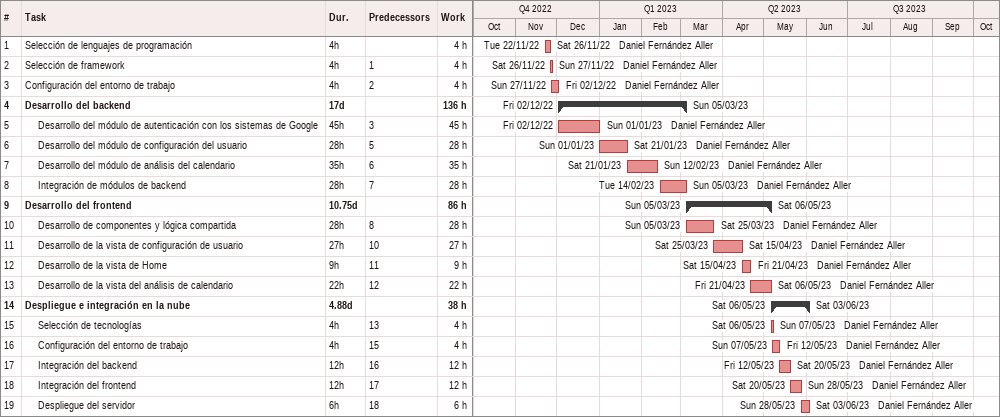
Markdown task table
| ID | Level | Task | Duration | Start | Finish | Predecessors | Resources | Work (h) |
|---|---|---|---|---|---|---|---|---|
| 1 | 1 | Selección de lenguajes de programación | 4h | 2022-11-22 | 2022-11-26 |  | Daniel Fernández Aller | 4 |
| 2 | 1 | Selección de framework | 4h | 2022-11-26 | 2022-11-27 | 1 | Daniel Fernández Aller | 4 |
| 3 | 1 | Configuración del entorno de trabajo | 4h | 2022-11-27 | 2022-12-02 | 2 | Daniel Fernández Aller | 4 |
| 4 | 1 | **Desarrollo del backend** | 17d | 2022-12-02 | 2023-03-05 |  |  | 136 |
| 5 | 2 | Desarrollo del módulo de autenticación con los sistemas de Google | 45h | 2022-12-02 | 2023-01-01 | 3 | Daniel Fernández Aller | 45 |
| 6 | 2 | Desarrollo del módulo de configuración del usuario | 28h | 2023-01-01 | 2023-01-21 | 5 | Daniel Fernández Aller | 28 |
| 7 | 2 | Desarrollo del módulo de análisis del calendario | 35h | 2023-01-21 | 2023-02-12 | 6 | Daniel Fernández Aller | 35 |
| 8 | 2 | Integración de módulos de backend | 28h | 2023-02-14 | 2023-03-05 | 7 | Daniel Fernández Aller | 28 |
| 9 | 1 | **Desarrollo del frontend** | 10.75d | 2023-03-05 | 2023-05-06 |  |  | 86 |
| 10 | 2 | Desarrollo de componentes y lógica compartida | 28h | 2023-03-05 | 2023-03-25 | 8 | Daniel Fernández Aller | 28 |
| 11 | 2 | Desarrollo de la vista de configuración de usuario | 27h | 2023-03-25 | 2023-04-15 | 10 | Daniel Fernández Aller | 27 |
| 12 | 2 | Desarrollo de la vista de Home | 9h | 2023-04-15 | 2023-04-21 | 11 | Daniel Fernández Aller | 9 |
| 13 | 2 | Desarrollo de la vista del análisis de calendario | 22h | 2023-04-21 | 2023-05-06 | 12 | Daniel Fernández Aller | 22 |
| 14 | 1 | **Despliegue e integración en la nube** | 4.88d | 2023-05-06 | 2023-06-03 |  |  | 38 |
| 15 | 2 | Selección de tecnologías | 4h | 2023-05-06 | 2023-05-07 | 13 | Daniel Fernández Aller | 4 |
| 16 | 2 | Configuración del entorno de trabajo | 4h | 2023-05-07 | 2023-05-12 | 15 | Daniel Fernández Aller | 4 |
| 17 | 2 | Integración del backend | 12h | 2023-05-12 | 2023-05-20 | 16 | Daniel Fernández Aller | 12 |
| 18 | 2 | Integración del frontend | 12h | 2023-05-20 | 2023-05-28 | 17 | Daniel Fernández Aller | 12 |
| 19 | 2 | Despliegue del servidor | 6h | 2023-05-28 | 2023-06-03 | 18 | Daniel Fernández Aller | 6 |
